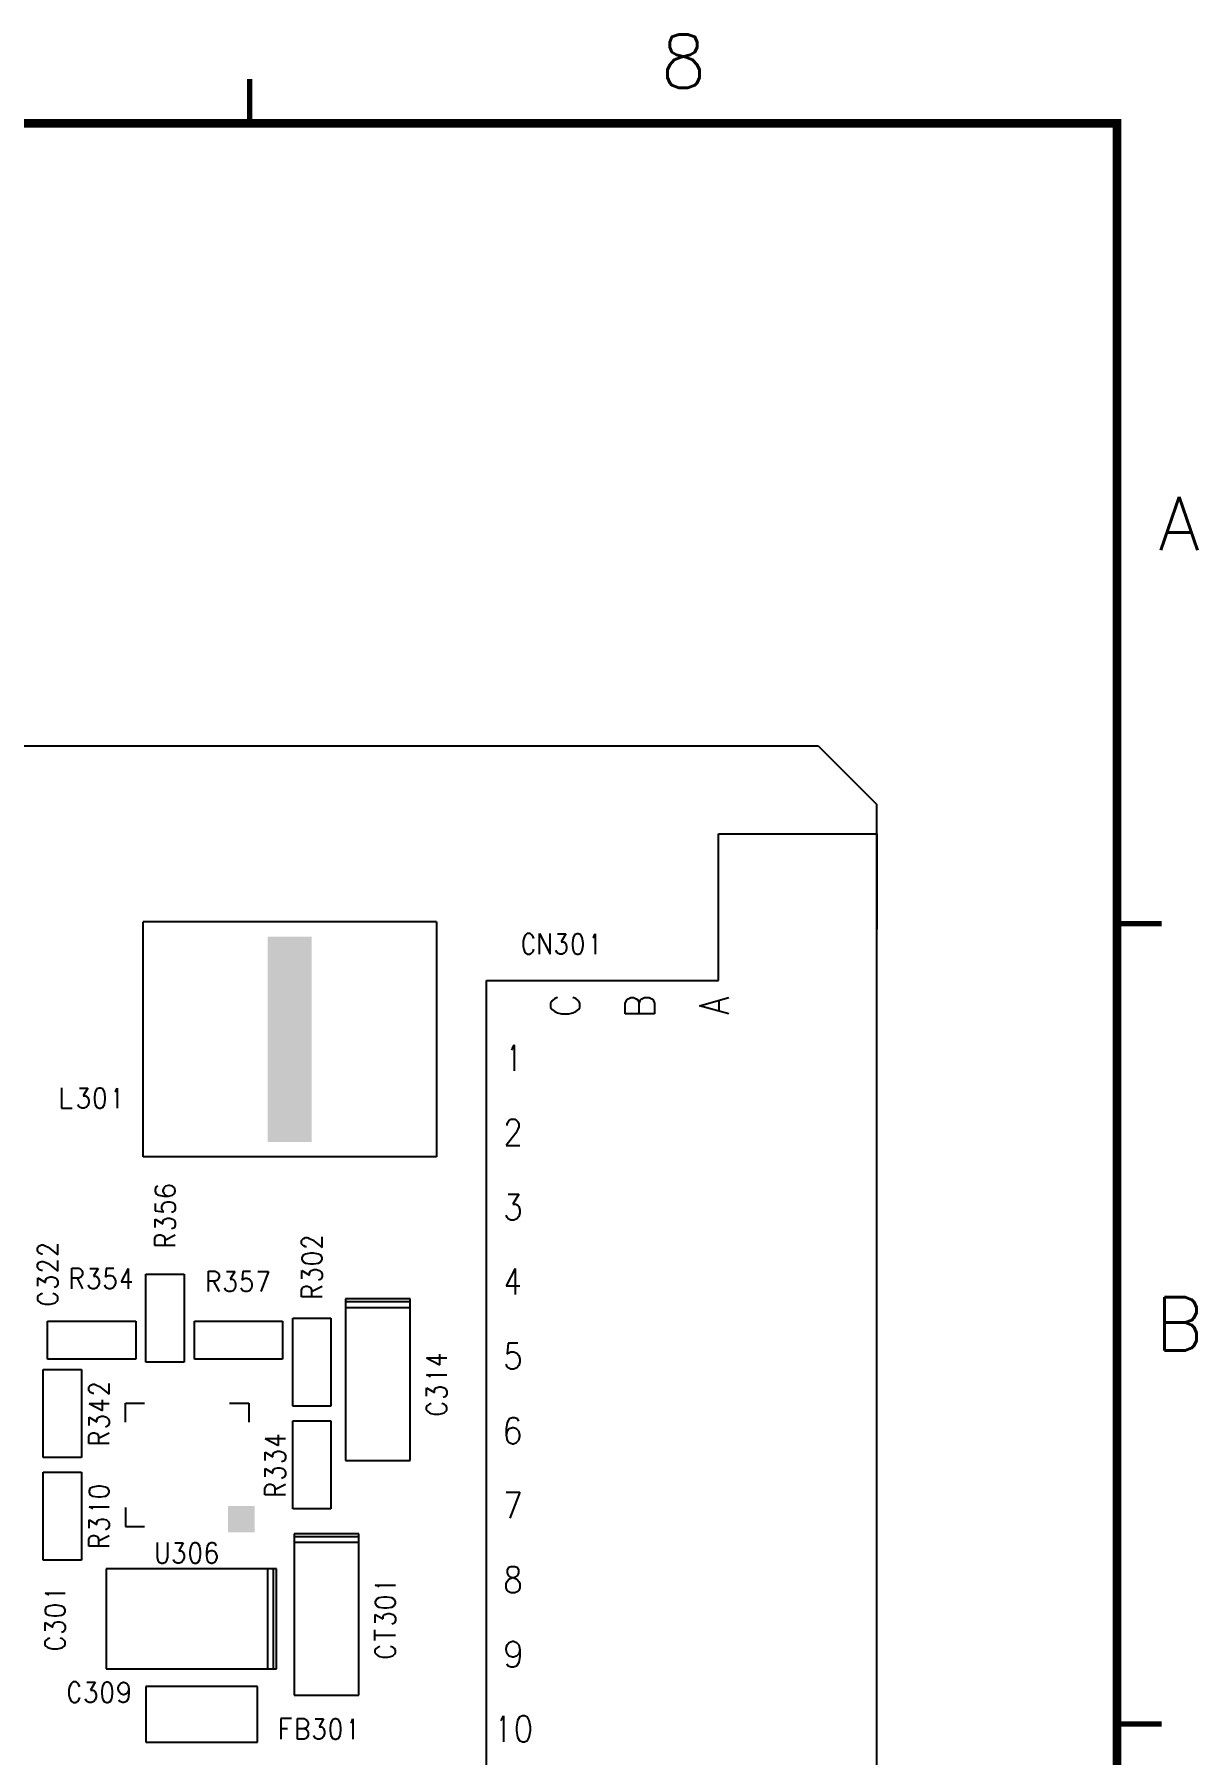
# Model space of a CAD drawing. Extents: x 295 to 953, y 10 to 290.
# Drawn here: x 821.1 to 886.5, y 193.3 to 290 of the extents above; entities that cross this region are included whole.
import ezdxf
from ezdxf.enums import TextEntityAlignment as Align

# ---------------------------------------------------------------- set-up
doc = ezdxf.new("R2010")
doc.units = 0
doc.header["$LTSCALE"] = 5
doc.header["$MEASUREMENT"] = 0
doc.layers.get('0').update_dxf_attribs({"linetype": 'CONTINUOUS', "lineweight": 25})
for name, color, linetype in [('13_C-SILK_GBR', 7, 'CONTINUOUS'), ('문자', 4, 'CONTINUOUS'), ('테두리', 3, 'CONTINUOUS')]:
    doc.layers.add(name, color=color, linetype=linetype)
doc.styles.get("Standard").update_dxf_attribs({"font": 'simplex.shx'})

# ---------------------------------------------------------------- blocks, each defined once
blk = doc.blocks.new('C')
at = {"layer": '테두리'}
blk.add_line((405, 285), (405, 15), dxfattribs=at)
for points, const_width in [([(356.25, 287.5), (356.25, 285)], 0.3), ([(15, 285), (15, 15), (405, 15), (405, 285), (15, 285)], 0.5), ([(407.5, 240), (405, 240)], 0.3), ([(407.5, 195), (405, 195)], 0.3)]:
    blk.add_lwpolyline(points, dxfattribs=dict(at, const_width=const_width))
at = {"layer": '문자'}
for s, p in [('8', (380.625, 288.5)), ('A', (408.5, 262.5)), ('B', (408.5, 217.5))]:
    blk.add_text(s, height=3, dxfattribs=at).set_placement(p, align=Align.MIDDLE)

msp = doc.modelspace()

# ---------------------------------------------------------------- linework, layer by layer
at = {"layer": '13_C-SILK_GBR'}
for p, q in [((505.478, 250), (865.178, 250)), ((865.178, 250), (868.478, 246.7)), ((868.478, 88.3), (868.478, 246.7)), ((859.568, 245.05), (868.478, 245.05)), ((859.568, 236.8), (859.568, 245.05)), ((868.478, 245.05), (868.478, 239.688)), ((843.728, 240.1), (827.228, 240.1)), ((827.228, 226.9), (827.228, 240.1)), ((843.728, 240.1), (843.728, 226.9)), ((848.628, 239.16), (848.592, 239.003)), ((848.592, 239.003), (848.592, 238.722)), ((848.669, 239.265), (848.628, 239.16)), ((848.749, 239.371), (848.669, 239.265)), ((848.826, 239.44), (848.749, 239.371)), ((848.988, 239.44), (848.826, 239.44)), ((849.067, 239.371), (848.988, 239.44)), ((849.151, 239.265), (849.067, 239.371)), ((849.192, 239.16), (849.151, 239.265)), ((849.516, 238.285), (849.516, 239.44)), ((849.516, 239.44), (850.116, 238.285)), ((850.116, 238.285), (850.116, 239.44)), ((850.524, 239.422), (850.993, 239.422)), ((850.993, 239.422), (850.733, 238.985)), ((850.733, 238.985), (850.865, 238.985)), ((850.865, 238.985), (850.95, 238.932)), ((850.95, 238.932), (850.993, 238.881)), ((851.405, 239.212), (851.364, 238.932)), ((851.364, 238.932), (851.364, 238.775)), ((851.489, 239.371), (851.405, 239.212)), ((851.623, 239.422), (851.489, 239.371)), ((851.705, 239.422), (851.623, 239.422)), ((851.832, 239.371), (851.705, 239.422)), ((851.917, 239.212), (851.832, 239.371)), ((851.964, 238.932), (851.917, 239.212)), ((851.964, 238.775), (851.964, 238.932)), ((852.522, 239.212), (852.57, 239.265)), ((852.57, 239.265), (852.643, 239.422)), ((852.643, 239.422), (852.643, 238.285)), ((848.592, 238.722), (848.628, 238.566)), ((848.628, 238.566), (848.669, 238.442)), ((848.669, 238.442), (848.749, 238.338)), ((848.749, 238.338), (848.826, 238.285)), ((848.826, 238.285), (848.988, 238.285)), ((848.988, 238.285), (849.067, 238.338)), ((849.067, 238.338), (849.151, 238.442)), ((849.151, 238.442), (849.192, 238.566)), ((850.481, 238.391), (850.44, 238.495)), ((850.524, 238.338), (850.481, 238.391)), ((850.649, 238.285), (850.524, 238.338)), ((850.781, 238.285), (850.649, 238.285)), ((850.908, 238.338), (850.781, 238.285)), ((850.993, 238.442), (850.908, 238.338)), ((850.993, 238.881), (851.04, 238.722)), ((851.04, 238.6), (850.993, 238.442)), ((851.04, 238.722), (851.04, 238.6)), ((851.364, 238.775), (851.405, 238.495)), ((851.405, 238.495), (851.489, 238.338)), ((851.489, 238.338), (851.623, 238.285)), ((851.623, 238.285), (851.705, 238.285)), ((851.705, 238.285), (851.832, 238.338)), ((851.832, 238.338), (851.917, 238.495)), ((851.917, 238.495), (851.964, 238.775)), ((846.533, 236.8), (859.568, 236.8)), ((846.533, 98.2), (846.533, 236.8)), ((850.23, 235.658), (850.13, 235.539)), ((850.13, 235.539), (850.13, 235.294)), ((850.13, 235.294), (850.23, 235.175)), ((850.38, 235.787), (850.23, 235.658)), ((850.23, 235.175), (850.38, 235.058)), ((850.529, 235.85), (850.38, 235.787)), ((850.38, 235.058), (850.529, 234.993)), ((851.555, 235.787), (851.38, 235.85)), ((851.38, 234.993), (851.555, 235.058)), ((851.705, 235.658), (851.555, 235.787)), ((851.555, 235.058), (851.705, 235.175)), ((851.78, 235.539), (851.705, 235.658)), ((851.705, 235.175), (851.78, 235.294)), ((851.78, 235.294), (851.78, 235.539)), ((854.321, 235.521), (854.421, 235.713)), ((854.321, 234.939), (854.321, 235.521)), ((854.421, 235.713), (854.495, 235.777)), ((854.495, 235.777), (854.646, 235.85)), ((854.646, 235.85), (854.796, 235.85)), ((854.796, 235.85), (854.946, 235.777)), ((854.946, 235.777), (855.045, 235.713)), ((855.045, 235.713), (855.121, 235.521)), ((855.121, 235.521), (855.195, 235.713)), ((855.121, 234.939), (855.121, 235.521)), ((855.195, 235.713), (855.271, 235.777)), ((855.271, 235.777), (855.421, 235.85)), ((855.421, 235.85), (855.67, 235.85)), ((855.67, 235.85), (855.82, 235.777)), ((855.82, 235.777), (855.896, 235.713)), ((855.896, 235.713), (855.971, 235.521)), ((855.971, 235.521), (855.971, 234.939)), ((858.512, 235.384), (860.162, 235.85)), ((860.162, 234.939), (858.512, 235.384)), ((859.612, 235.102), (859.612, 235.676)), ((850.529, 234.993), (850.755, 234.939)), ((850.755, 234.939), (851.154, 234.939)), ((851.154, 234.939), (851.38, 234.993)), ((855.971, 234.939), (854.321, 234.939)), ((847.998, 232.979), (848.09, 233.18)), ((848.09, 233.18), (848.09, 231.718)), ((847.937, 232.911), (847.998, 232.979)), ((822.654, 230.778), (822.654, 229.623)), ((823.662, 230.759), (824.131, 230.759)), ((824.131, 230.759), (823.871, 230.322)), ((823.871, 230.322), (824.003, 230.322)), ((824.003, 230.322), (824.088, 230.269)), ((824.088, 230.269), (824.131, 230.218)), ((824.131, 230.218), (824.178, 230.06)), ((824.543, 230.55), (824.502, 230.269)), ((824.502, 230.269), (824.502, 230.113)), ((824.627, 230.708), (824.543, 230.55)), ((824.761, 230.759), (824.627, 230.708)), ((824.843, 230.759), (824.761, 230.759)), ((824.97, 230.708), (824.843, 230.759)), ((825.055, 230.55), (824.97, 230.708)), ((825.102, 230.269), (825.055, 230.55)), ((825.102, 230.113), (825.102, 230.269)), ((825.66, 230.55), (825.708, 230.603)), ((825.708, 230.603), (825.781, 230.759)), ((825.781, 230.759), (825.781, 229.623)), ((822.654, 229.623), (823.254, 229.623)), ((823.619, 229.728), (823.578, 229.832)), ((823.662, 229.675), (823.619, 229.728)), ((823.787, 229.623), (823.662, 229.675)), ((823.919, 229.623), (823.787, 229.623)), ((824.046, 229.675), (823.919, 229.623)), ((824.131, 229.779), (824.046, 229.675)), ((824.178, 229.938), (824.131, 229.779)), ((824.178, 230.06), (824.178, 229.938)), ((824.502, 230.113), (824.543, 229.832)), ((824.543, 229.832), (824.627, 229.675)), ((824.627, 229.675), (824.761, 229.623)), ((824.761, 229.623), (824.843, 229.623)), ((824.843, 229.623), (824.97, 229.675)), ((824.97, 229.675), (825.055, 229.832)), ((825.055, 229.832), (825.102, 230.113)), ((847.689, 228.72), (847.744, 228.855)), ((847.689, 228.652), (847.689, 228.72)), ((847.744, 228.855), (847.796, 228.921)), ((847.796, 228.921), (847.905, 229.012)), ((847.905, 229.012), (848.13, 229.012)), ((848.13, 229.012), (848.237, 228.921)), ((848.291, 228.449), (848.183, 228.225)), ((848.237, 228.921), (848.291, 228.855)), ((848.291, 228.855), (848.346, 228.72)), ((848.346, 228.585), (848.291, 228.449)), ((848.346, 228.72), (848.346, 228.585)), ((848.183, 228.225), (847.635, 227.527)), ((847.635, 227.527), (848.407, 227.527)), ((843.728, 226.9), (827.228, 226.9)), ((827.957, 225.191), (827.906, 225.052)), ((827.906, 225.052), (827.906, 224.961)), ((827.906, 224.961), (827.957, 224.824)), ((828.062, 225.238), (827.957, 225.191)), ((827.957, 224.824), (828.115, 224.727)), ((828.115, 224.727), (828.396, 224.686)), ((828.396, 225.143), (828.343, 225.004)), ((828.343, 225.004), (828.343, 224.961)), ((828.343, 224.961), (828.396, 224.824)), ((828.5, 225.238), (828.396, 225.143)), ((828.396, 224.824), (828.5, 224.727)), ((828.396, 224.686), (828.658, 224.686)), ((828.658, 225.286), (828.5, 225.238)), ((828.5, 224.727), (828.658, 224.686)), ((828.727, 225.286), (828.658, 225.286)), ((828.658, 224.686), (828.886, 224.727)), ((828.886, 225.238), (828.727, 225.286)), ((828.99, 225.143), (828.886, 225.238)), ((828.886, 224.727), (828.99, 224.824)), ((829.043, 225.004), (828.99, 225.143)), ((828.99, 224.824), (829.043, 224.961)), ((829.043, 224.961), (829.043, 225.004)), ((847.744, 224.798), (848.346, 224.798)), ((848.346, 224.798), (848.013, 224.235)), ((827.906, 224.272), (827.906, 223.846)), ((827.906, 223.846), (828.396, 223.803)), ((828.29, 224.098), (828.343, 224.23)), ((828.29, 223.971), (828.29, 224.098)), ((828.343, 223.846), (828.29, 223.971)), ((828.343, 224.23), (828.447, 224.314)), ((828.396, 223.803), (828.343, 223.846)), ((828.447, 224.314), (828.605, 224.362)), ((828.447, 223.39), (828.605, 223.438)), ((828.605, 224.362), (828.727, 224.362)), ((828.605, 223.438), (828.727, 223.438)), ((828.727, 224.362), (828.886, 224.314)), ((828.727, 223.438), (828.886, 223.39)), ((828.937, 223.803), (828.833, 223.762)), ((828.886, 224.314), (828.99, 224.23)), ((828.99, 223.846), (828.937, 223.803)), ((828.99, 224.23), (829.043, 224.098)), ((829.043, 223.971), (828.99, 223.846)), ((829.043, 224.098), (829.043, 223.971)), ((847.689, 223.471), (847.635, 223.607)), ((847.744, 223.404), (847.689, 223.471)), ((848.013, 224.235), (848.183, 224.235)), ((848.183, 224.235), (848.291, 224.169)), ((848.346, 223.539), (848.237, 223.404)), ((848.291, 224.169), (848.346, 224.102)), ((848.346, 224.102), (848.407, 223.899)), ((848.407, 223.74), (848.346, 223.539)), ((848.407, 223.899), (848.407, 223.74)), ((827.906, 222.922), (827.906, 223.39)), ((827.906, 223.39), (828.343, 223.131)), ((827.957, 222.424), (828.01, 222.466)), ((828.01, 222.466), (828.115, 222.514)), ((828.115, 222.514), (828.221, 222.514)), ((828.221, 222.514), (828.325, 222.466)), ((828.325, 222.466), (828.396, 222.424)), ((828.343, 223.263), (828.396, 223.348)), ((828.343, 223.131), (828.343, 223.263)), ((828.396, 223.348), (828.447, 223.39)), ((828.447, 222.207), (829.043, 222.514)), ((828.937, 222.879), (828.833, 222.838)), ((828.886, 223.39), (828.99, 223.306)), ((828.99, 222.922), (828.937, 222.879)), ((828.99, 223.306), (829.043, 223.179)), ((829.043, 223.047), (828.99, 222.922)), ((829.043, 223.179), (829.043, 223.047)), ((847.905, 223.336), (847.744, 223.404)), ((848.075, 223.336), (847.905, 223.336)), ((848.237, 223.404), (848.075, 223.336)), ((821.288, 221.77), (821.357, 221.854)), ((821.288, 221.595), (821.288, 221.77)), ((821.357, 221.511), (821.288, 221.595)), ((821.357, 221.854), (821.41, 221.896)), ((821.41, 221.47), (821.357, 221.511)), ((821.41, 221.896), (821.515, 221.938)), ((821.515, 221.938), (821.621, 221.938)), ((821.621, 221.938), (821.725, 221.896)), ((821.725, 221.896), (821.9, 221.811)), ((821.9, 221.811), (822.443, 221.386)), ((822.443, 221.386), (822.443, 221.986)), ((827.888, 222.298), (827.957, 222.424)), ((827.888, 221.914), (827.888, 222.298)), ((829.043, 221.914), (827.888, 221.914)), ((828.396, 222.424), (828.447, 222.298)), ((828.447, 222.298), (828.447, 221.914)), ((836.138, 222.183), (836.207, 222.267)), ((836.138, 222.008), (836.138, 222.183)), ((836.207, 221.924), (836.138, 222.008)), ((836.207, 222.267), (836.26, 222.308)), ((836.26, 221.882), (836.207, 221.924)), ((836.26, 222.308), (836.365, 222.351)), ((836.365, 221.839), (836.26, 221.882)), ((836.365, 222.351), (836.471, 222.351)), ((836.418, 221.839), (836.365, 221.839)), ((836.471, 222.351), (836.575, 222.308)), ((836.575, 222.308), (836.75, 222.224)), ((836.75, 222.224), (837.293, 221.798)), ((837.293, 221.798), (837.293, 222.399)), ((821.288, 220.846), (821.357, 220.93)), ((821.288, 220.671), (821.288, 220.846)), ((821.357, 220.587), (821.288, 220.671)), ((821.357, 220.93), (821.41, 220.972)), ((821.41, 220.546), (821.357, 220.587)), ((821.515, 221.427), (821.41, 221.47)), ((821.41, 220.972), (821.515, 221.014)), ((821.515, 220.503), (821.41, 220.546)), ((821.568, 221.427), (821.515, 221.427)), ((821.515, 221.014), (821.621, 221.014)), ((821.621, 221.014), (821.725, 220.972)), ((821.725, 220.972), (821.9, 220.887)), ((821.9, 220.887), (822.443, 220.462)), ((822.443, 220.462), (822.443, 221.062)), ((823.231, 219.475), (823.231, 220.63)), ((823.231, 220.63), (823.616, 220.63)), ((823.616, 220.63), (823.741, 220.561)), ((823.741, 220.561), (823.784, 220.508)), ((824.239, 220.612), (824.708, 220.612)), ((824.708, 220.612), (824.449, 220.175)), ((825.163, 220.612), (825.121, 220.122)), ((825.589, 220.612), (825.163, 220.612)), ((826.399, 220.612), (826.003, 219.859)), ((826.399, 220.612), (826.399, 219.475)), ((836.207, 221.343), (836.156, 221.216)), ((836.156, 221.216), (836.156, 221.133)), ((836.156, 221.133), (836.207, 221)), ((836.365, 221.427), (836.207, 221.343)), ((836.207, 221), (836.365, 220.915)), ((836.646, 221.475), (836.365, 221.427)), ((836.365, 220.915), (836.646, 220.874)), ((836.803, 221.475), (836.646, 221.475)), ((836.646, 220.874), (836.803, 220.874)), ((836.697, 220.503), (836.855, 220.551)), ((837.083, 221.427), (836.803, 221.475)), ((836.803, 220.874), (837.083, 220.915)), ((836.855, 220.551), (836.977, 220.551)), ((836.977, 220.551), (837.136, 220.503)), ((837.24, 221.343), (837.083, 221.427)), ((837.083, 220.915), (837.24, 221)), ((837.293, 221.216), (837.24, 221.343)), ((837.24, 221), (837.293, 221.133)), ((837.293, 221.133), (837.293, 221.216)), ((848.145, 220.607), (847.635, 219.64)), ((848.145, 220.607), (848.145, 219.145)), ((821.306, 219.622), (821.306, 220.09)), ((821.306, 220.09), (821.743, 219.831)), ((821.568, 220.503), (821.515, 220.503)), ((821.743, 219.963), (821.796, 220.048)), ((821.743, 219.831), (821.743, 219.963)), ((821.796, 220.048), (821.847, 220.09)), ((821.847, 220.09), (822.005, 220.138)), ((822.005, 220.138), (822.127, 220.138)), ((822.127, 220.138), (822.286, 220.09)), ((822.337, 219.579), (822.233, 219.538)), ((822.286, 220.09), (822.39, 220.006)), ((822.39, 219.622), (822.337, 219.579)), ((822.39, 220.006), (822.443, 219.879)), ((822.443, 219.747), (822.39, 219.622)), ((822.443, 219.879), (822.443, 219.747)), ((823.616, 220.071), (823.231, 220.071)), ((823.525, 220.071), (823.832, 219.475)), ((823.741, 220.122), (823.616, 220.071)), ((823.784, 220.193), (823.741, 220.122)), ((823.784, 220.508), (823.832, 220.402)), ((823.832, 220.297), (823.784, 220.193)), ((823.832, 220.402), (823.832, 220.297)), ((824.197, 219.581), (824.155, 219.685)), ((824.239, 219.528), (824.197, 219.581)), ((824.449, 220.175), (824.581, 220.175)), ((824.581, 220.175), (824.665, 220.122)), ((824.708, 219.632), (824.624, 219.528)), ((824.665, 220.122), (824.708, 220.071)), ((824.708, 220.071), (824.756, 219.912)), ((824.756, 219.79), (824.708, 219.632)), ((824.756, 219.912), (824.756, 219.79)), ((825.121, 219.581), (825.079, 219.685)), ((825.121, 220.122), (825.163, 220.175)), ((825.163, 219.528), (825.121, 219.581)), ((825.163, 220.175), (825.289, 220.227)), ((825.289, 220.227), (825.416, 220.227)), ((825.416, 220.227), (825.548, 220.175)), ((825.548, 220.175), (825.632, 220.071)), ((825.632, 219.632), (825.548, 219.528)), ((825.632, 220.071), (825.68, 219.912)), ((825.68, 219.79), (825.632, 219.632)), ((825.68, 219.912), (825.68, 219.79)), ((826.003, 219.859), (826.604, 219.859)), ((827.393, 215.35), (827.393, 220.3)), ((827.393, 220.3), (829.538, 220.3)), ((829.538, 220.3), (829.538, 215.35)), ((830.904, 219.31), (830.904, 220.465)), ((830.904, 220.465), (831.288, 220.465)), ((831.288, 219.906), (830.904, 219.906)), ((831.197, 219.906), (831.504, 219.31)), ((831.288, 220.465), (831.414, 220.396)), ((831.414, 219.957), (831.288, 219.906)), ((831.414, 220.396), (831.457, 220.343)), ((831.457, 220.028), (831.414, 219.957)), ((831.457, 220.343), (831.504, 220.237)), ((831.504, 220.132), (831.457, 220.028)), ((831.504, 220.237), (831.504, 220.132)), ((831.912, 220.447), (832.381, 220.447)), ((832.381, 220.447), (832.121, 220.01)), ((832.121, 220.01), (832.253, 220.01)), ((832.253, 220.01), (832.338, 219.957)), ((832.338, 219.957), (832.381, 219.906)), ((832.381, 219.906), (832.428, 219.747)), ((832.428, 219.625), (832.381, 219.467)), ((832.428, 219.747), (832.428, 219.625)), ((832.836, 220.447), (832.793, 219.957)), ((832.793, 219.957), (832.836, 220.01)), ((833.262, 220.447), (832.836, 220.447)), ((832.836, 220.01), (832.961, 220.062)), ((832.961, 220.062), (833.088, 220.062)), ((833.088, 220.062), (833.22, 220.01)), ((833.22, 220.01), (833.305, 219.906)), ((833.305, 219.906), (833.352, 219.747)), ((833.352, 219.625), (833.305, 219.467)), ((833.352, 219.747), (833.352, 219.625)), ((833.676, 220.447), (834.276, 220.447)), ((834.276, 220.447), (833.844, 219.31)), ((836.156, 220.034), (836.156, 220.503)), ((836.156, 220.503), (836.593, 220.244)), ((836.207, 219.536), (836.26, 219.579)), ((836.26, 219.579), (836.365, 219.627)), ((836.365, 219.627), (836.471, 219.627)), ((836.471, 219.627), (836.575, 219.579)), ((836.575, 219.579), (836.646, 219.536)), ((836.593, 220.376), (836.646, 220.46)), ((836.593, 220.244), (836.593, 220.376)), ((836.646, 220.46), (836.697, 220.503)), ((836.697, 219.32), (837.293, 219.627)), ((837.187, 219.991), (837.083, 219.95)), ((837.136, 220.503), (837.24, 220.419)), ((837.24, 220.034), (837.187, 219.991)), ((837.24, 220.419), (837.293, 220.292)), ((837.293, 220.16), (837.24, 220.034)), ((837.293, 220.292), (837.293, 220.16)), ((847.635, 219.64), (848.407, 219.64)), ((821.357, 219.089), (821.288, 219.01)), ((821.288, 219.01), (821.288, 218.848)), ((821.288, 218.848), (821.357, 218.77)), ((821.462, 219.173), (821.357, 219.089)), ((821.357, 218.77), (821.462, 218.691)), ((821.568, 219.214), (821.462, 219.173)), ((821.462, 218.691), (821.568, 218.65)), ((821.568, 218.65), (821.725, 218.614)), ((821.725, 218.614), (822.005, 218.614)), ((822.005, 218.614), (822.162, 218.65)), ((822.286, 219.173), (822.162, 219.214)), ((822.162, 218.65), (822.286, 218.691)), ((822.39, 219.089), (822.286, 219.173)), ((822.286, 218.691), (822.39, 218.77)), ((822.443, 219.01), (822.39, 219.089)), ((822.39, 218.77), (822.443, 218.848)), ((822.443, 218.848), (822.443, 219.01)), ((824.365, 219.475), (824.239, 219.528)), ((824.497, 219.475), (824.365, 219.475)), ((824.624, 219.528), (824.497, 219.475)), ((825.289, 219.475), (825.163, 219.528)), ((825.416, 219.475), (825.289, 219.475)), ((825.548, 219.528), (825.416, 219.475)), ((831.869, 219.416), (831.828, 219.52)), ((831.912, 219.363), (831.869, 219.416)), ((832.037, 219.31), (831.912, 219.363)), ((832.169, 219.31), (832.037, 219.31)), ((832.296, 219.363), (832.169, 219.31)), ((832.381, 219.467), (832.296, 219.363)), ((832.793, 219.416), (832.752, 219.52)), ((832.836, 219.363), (832.793, 219.416)), ((832.961, 219.31), (832.836, 219.363)), ((833.088, 219.31), (832.961, 219.31)), ((833.22, 219.363), (833.088, 219.31)), ((833.305, 219.467), (833.22, 219.363)), ((836.138, 219.411), (836.207, 219.536)), ((836.138, 219.026), (836.138, 219.411)), ((837.293, 219.026), (836.138, 219.026)), ((836.646, 219.536), (836.697, 219.411)), ((836.697, 219.411), (836.697, 219.026)), ((842.243, 218.898), (838.613, 218.898)), ((838.613, 218.898), (838.613, 218.733)), ((842.243, 218.733), (838.613, 218.733)), ((838.613, 218.733), (838.613, 218.403)), ((842.243, 218.733), (842.243, 218.898)), ((842.243, 218.403), (842.243, 218.733)), ((821.865, 215.515), (821.865, 217.66)), ((821.865, 217.66), (826.815, 217.66)), ((826.815, 217.66), (826.815, 215.515)), ((830.115, 217.66), (835.065, 217.66)), ((830.115, 215.515), (830.115, 217.66)), ((835.065, 217.66), (835.065, 215.515)), ((835.643, 212.875), (835.643, 217.825)), ((835.643, 217.825), (837.788, 217.825)), ((837.788, 217.825), (837.788, 212.875)), ((842.243, 218.403), (838.613, 218.403)), ((838.613, 218.403), (838.613, 209.823)), ((842.243, 209.823), (842.243, 218.403)), ((843.921, 215.198), (843.921, 215.799)), ((847.744, 216.416), (847.689, 215.787)), ((847.689, 215.787), (847.744, 215.853)), ((848.291, 216.416), (847.744, 216.416)), ((847.744, 215.853), (847.905, 215.921)), ((847.905, 215.921), (848.067, 215.921)), ((848.067, 215.921), (848.237, 215.853)), ((848.237, 215.853), (848.346, 215.72)), ((848.346, 215.72), (848.407, 215.517)), ((821.618, 209.988), (821.618, 214.938)), ((821.618, 214.938), (823.763, 214.938)), ((826.815, 215.515), (821.865, 215.515)), ((823.763, 214.938), (823.763, 209.988)), ((829.538, 215.35), (827.393, 215.35)), ((835.065, 215.515), (830.115, 215.515)), ((843.168, 215.594), (843.921, 215.198)), ((843.168, 215.594), (844.305, 215.594)), ((847.689, 215.089), (847.635, 215.225)), ((847.744, 215.022), (847.689, 215.089)), ((847.905, 214.954), (847.744, 215.022)), ((848.067, 214.954), (847.905, 214.954)), ((848.237, 215.022), (848.067, 214.954)), ((848.346, 215.157), (848.237, 215.022)), ((848.407, 215.358), (848.346, 215.157)), ((848.407, 215.517), (848.407, 215.358)), ((824.175, 213.933), (824.244, 214.017)), ((824.175, 213.758), (824.175, 213.933)), ((824.244, 213.674), (824.175, 213.758)), ((824.244, 214.017), (824.297, 214.058)), ((824.297, 214.058), (824.403, 214.101)), ((824.403, 214.101), (824.508, 214.101)), ((824.508, 214.101), (824.612, 214.058)), ((824.612, 214.058), (824.787, 213.974)), ((824.787, 213.974), (825.33, 213.548)), ((825.33, 213.548), (825.33, 214.149)), ((843.325, 214.556), (843.168, 214.629)), ((843.168, 214.629), (844.305, 214.629)), ((843.168, 213.434), (843.168, 213.903)), ((843.168, 213.903), (843.605, 213.644)), ((843.378, 214.509), (843.325, 214.556)), ((843.605, 213.776), (843.658, 213.86)), ((843.605, 213.644), (843.605, 213.776)), ((843.658, 213.86), (843.709, 213.903)), ((843.709, 213.903), (843.868, 213.951)), ((843.868, 213.951), (843.99, 213.951)), ((843.99, 213.951), (844.148, 213.903)), ((844.148, 213.903), (844.252, 213.819)), ((844.252, 213.819), (844.305, 213.692)), ((824.193, 213.02), (824.946, 212.624)), ((824.193, 213.02), (825.33, 213.02)), ((824.297, 213.632), (824.244, 213.674)), ((824.403, 213.589), (824.297, 213.632)), ((824.456, 213.589), (824.403, 213.589)), ((824.946, 212.624), (824.946, 213.225)), ((826.238, 211.968), (826.238, 213.04)), ((826.238, 213.04), (827.31, 213.04)), ((832.095, 213.04), (833.168, 213.04)), ((833.168, 213.04), (833.168, 211.968)), ((837.788, 212.875), (835.643, 212.875)), ((843.219, 212.901), (843.15, 212.822)), ((843.15, 212.822), (843.15, 212.661)), ((843.325, 212.986), (843.219, 212.901)), ((843.431, 213.027), (843.325, 212.986)), ((844.148, 212.986), (844.025, 213.027)), ((844.199, 213.391), (844.096, 213.35)), ((844.252, 212.901), (844.148, 212.986)), ((844.252, 213.434), (844.199, 213.391)), ((844.305, 213.56), (844.252, 213.434)), ((844.305, 212.822), (844.252, 212.901)), ((844.305, 213.692), (844.305, 213.56)), ((844.305, 212.661), (844.305, 212.822)), ((824.193, 211.784), (824.193, 212.253)), ((824.193, 212.253), (824.63, 211.994)), ((824.63, 212.126), (824.683, 212.21)), ((824.63, 211.994), (824.63, 212.126)), ((824.683, 212.21), (824.734, 212.253)), ((824.734, 212.253), (824.893, 212.301)), ((824.893, 212.301), (825.015, 212.301)), ((825.015, 212.301), (825.173, 212.253)), ((825.173, 212.253), (825.277, 212.169)), ((825.277, 212.169), (825.33, 212.042)), ((825.33, 211.91), (825.277, 211.784)), ((825.33, 212.042), (825.33, 211.91)), ((835.643, 207.1), (835.643, 212.05)), ((835.643, 212.05), (837.788, 212.05)), ((837.788, 212.05), (837.788, 207.1)), ((843.15, 212.661), (843.219, 212.583)), ((843.219, 212.583), (843.325, 212.504)), ((843.325, 212.504), (843.431, 212.463)), ((843.431, 212.463), (843.587, 212.426)), ((843.587, 212.426), (843.868, 212.426)), ((843.868, 212.426), (844.025, 212.463)), ((844.025, 212.463), (844.148, 212.504)), ((844.148, 212.504), (844.252, 212.583)), ((844.252, 212.583), (844.305, 212.661)), ((847.689, 211.956), (847.635, 211.596)), ((847.813, 212.157), (847.689, 211.956)), ((847.99, 212.225), (847.813, 212.157)), ((848.105, 212.225), (847.99, 212.225)), ((848.283, 212.157), (848.105, 212.225)), ((848.346, 212.024), (848.283, 212.157)), ((824.175, 211.161), (824.244, 211.286)), ((824.175, 210.776), (824.175, 211.161)), ((824.244, 211.286), (824.297, 211.329)), ((824.297, 211.329), (824.403, 211.377)), ((824.403, 211.377), (824.508, 211.377)), ((824.508, 211.377), (824.612, 211.329)), ((824.612, 211.329), (824.683, 211.286)), ((824.683, 211.286), (824.734, 211.161)), ((824.734, 211.07), (825.33, 211.377)), ((824.734, 211.161), (824.734, 210.776)), ((825.224, 211.741), (825.121, 211.7)), ((825.277, 211.784), (825.224, 211.741)), ((834.093, 211.057), (834.846, 210.661)), ((834.093, 211.057), (835.23, 211.057)), ((834.846, 210.661), (834.846, 211.261)), ((847.635, 211.596), (847.635, 211.258)), ((847.689, 211.461), (847.635, 211.258)), ((847.635, 211.258), (847.689, 210.966)), ((847.813, 211.596), (847.689, 211.461)), ((847.689, 210.966), (847.813, 210.831)), ((847.99, 211.662), (847.813, 211.596)), ((848.044, 211.662), (847.99, 211.662)), ((848.222, 211.596), (848.044, 211.662)), ((848.346, 211.461), (848.222, 211.596)), ((848.222, 210.831), (848.346, 210.966)), ((848.407, 211.258), (848.346, 211.461)), ((848.346, 210.966), (848.407, 211.167)), ((848.407, 211.167), (848.407, 211.258)), ((823.763, 209.988), (821.618, 209.988)), ((825.33, 210.776), (824.175, 210.776)), ((834.093, 209.821), (834.093, 210.289)), ((834.093, 210.289), (834.53, 210.03)), ((834.53, 210.162), (834.583, 210.247)), ((834.53, 210.03), (834.53, 210.162)), ((834.583, 210.247), (834.634, 210.289)), ((834.634, 210.289), (834.793, 210.337)), ((834.793, 210.337), (834.915, 210.337)), ((834.915, 210.337), (835.073, 210.289)), ((835.073, 210.289), (835.177, 210.205)), ((835.177, 210.205), (835.23, 210.078)), ((835.23, 209.946), (835.177, 209.821)), ((835.23, 210.078), (835.23, 209.946)), ((847.813, 210.831), (847.99, 210.763)), ((847.99, 210.763), (848.044, 210.763)), ((848.044, 210.763), (848.222, 210.831)), ((821.618, 204.213), (821.618, 209.163)), ((821.618, 209.163), (823.763, 209.163)), ((823.763, 209.163), (823.763, 204.213)), ((834.093, 208.897), (834.093, 209.365)), ((834.093, 209.365), (834.53, 209.106)), ((834.53, 209.238), (834.583, 209.323)), ((834.53, 209.106), (834.53, 209.238)), ((834.583, 209.323), (834.634, 209.365)), ((834.634, 209.365), (834.793, 209.413)), ((834.793, 209.413), (834.915, 209.413)), ((834.915, 209.413), (835.073, 209.365)), ((835.124, 209.778), (835.021, 209.737)), ((835.073, 209.365), (835.177, 209.281)), ((835.177, 209.821), (835.124, 209.778)), ((835.177, 209.281), (835.23, 209.154)), ((835.23, 209.022), (835.177, 208.897)), ((835.23, 209.154), (835.23, 209.022)), ((838.613, 209.823), (842.243, 209.823)), ((824.244, 208.242), (824.193, 208.115)), ((824.193, 208.115), (824.193, 208.032)), ((824.193, 208.032), (824.244, 207.899)), ((824.403, 208.326), (824.244, 208.242)), ((824.683, 208.374), (824.403, 208.326)), ((824.84, 208.374), (824.683, 208.374)), ((825.121, 208.326), (824.84, 208.374)), ((825.277, 208.242), (825.121, 208.326)), ((825.33, 208.115), (825.277, 208.242)), ((825.277, 207.899), (825.33, 208.032)), ((825.33, 208.032), (825.33, 208.115)), ((834.075, 208.273), (834.144, 208.399)), ((834.075, 207.889), (834.075, 208.273)), ((834.144, 208.399), (834.197, 208.441)), ((834.197, 208.441), (834.303, 208.489)), ((834.303, 208.489), (834.408, 208.489)), ((834.408, 208.489), (834.512, 208.441)), ((834.512, 208.441), (834.583, 208.399)), ((834.583, 208.399), (834.634, 208.273)), ((834.634, 208.182), (835.23, 208.489)), ((834.634, 208.273), (834.634, 207.889)), ((835.124, 208.854), (835.021, 208.813)), ((835.177, 208.897), (835.124, 208.854)), ((847.635, 208.034), (848.407, 208.034)), ((848.407, 208.034), (847.851, 206.572)), ((824.35, 207.131), (824.193, 207.204)), ((824.193, 207.204), (825.33, 207.204)), ((824.244, 207.899), (824.403, 207.814)), ((824.403, 207.084), (824.35, 207.131)), ((824.403, 207.814), (824.683, 207.773)), ((824.683, 207.773), (824.84, 207.773)), ((824.84, 207.773), (825.121, 207.814)), ((825.121, 207.814), (825.277, 207.899)), ((826.238, 207.183), (826.238, 206.11)), ((835.23, 207.889), (834.075, 207.889)), ((837.788, 207.1), (835.643, 207.1)), ((824.193, 206.009), (824.193, 206.478)), ((824.193, 206.478), (824.63, 206.219)), ((824.63, 206.351), (824.683, 206.435)), ((824.63, 206.219), (824.63, 206.351)), ((824.683, 206.435), (824.734, 206.478)), ((824.734, 206.478), (824.893, 206.526)), ((824.893, 206.526), (825.015, 206.526)), ((825.015, 206.526), (825.173, 206.478)), ((825.173, 206.478), (825.277, 206.394)), ((825.277, 206.394), (825.33, 206.267)), ((825.33, 206.135), (825.277, 206.009)), ((825.33, 206.267), (825.33, 206.135)), ((826.238, 206.11), (827.31, 206.11)), ((824.175, 205.386), (824.244, 205.511)), ((824.175, 205.001), (824.175, 205.386)), ((824.244, 205.511), (824.297, 205.554)), ((824.297, 205.554), (824.403, 205.602)), ((824.403, 205.602), (824.508, 205.602)), ((824.508, 205.602), (824.612, 205.554)), ((824.612, 205.554), (824.683, 205.511)), ((824.683, 205.511), (824.734, 205.386)), ((824.734, 205.295), (825.33, 205.602)), ((824.734, 205.386), (824.734, 205.001)), ((825.224, 205.966), (825.121, 205.925)), ((825.277, 206.009), (825.224, 205.966)), ((828.016, 205.203), (828.016, 204.381)), ((828.617, 204.381), (828.617, 205.203)), ((829.024, 205.184), (829.493, 205.184)), ((829.493, 205.184), (829.234, 204.747)), ((829.99, 205.133), (829.906, 204.975)), ((830.123, 205.184), (829.99, 205.133)), ((830.206, 205.184), (830.123, 205.184)), ((830.333, 205.133), (830.206, 205.184)), ((830.417, 204.975), (830.333, 205.133)), ((830.927, 205.133), (830.83, 204.975)), ((831.064, 205.184), (830.927, 205.133)), ((831.155, 205.184), (831.064, 205.184)), ((831.293, 205.133), (831.155, 205.184)), ((831.341, 205.028), (831.293, 205.133)), ((839.355, 205.698), (835.725, 205.698)), ((835.725, 205.698), (835.725, 205.533)), ((839.355, 205.533), (835.725, 205.533)), ((835.725, 205.533), (835.725, 205.203)), ((839.355, 205.203), (835.725, 205.203)), ((835.725, 205.203), (835.725, 196.623)), ((839.355, 205.533), (839.355, 205.698)), ((839.355, 205.203), (839.355, 205.533)), ((839.355, 196.623), (839.355, 205.203)), ((823.763, 204.213), (821.618, 204.213)), ((825.33, 205.001), (824.175, 205.001)), ((828.016, 204.381), (828.058, 204.204)), ((828.058, 204.204), (828.142, 204.1)), ((828.142, 204.1), (828.275, 204.048)), ((828.358, 204.048), (828.485, 204.1)), ((828.485, 204.1), (828.569, 204.204)), ((828.569, 204.204), (828.617, 204.381)), ((828.982, 204.153), (828.94, 204.257)), ((829.024, 204.1), (828.982, 204.153)), ((829.15, 204.048), (829.024, 204.1)), ((829.234, 204.747), (829.366, 204.747)), ((829.409, 204.1), (829.282, 204.048)), ((829.366, 204.747), (829.45, 204.694)), ((829.493, 204.204), (829.409, 204.1)), ((829.45, 204.694), (829.493, 204.643)), ((829.493, 204.643), (829.541, 204.485)), ((829.541, 204.363), (829.493, 204.204)), ((829.541, 204.485), (829.541, 204.363)), ((829.906, 204.975), (829.864, 204.694)), ((829.864, 204.694), (829.864, 204.538)), ((829.864, 204.538), (829.906, 204.257)), ((829.906, 204.257), (829.99, 204.1)), ((829.99, 204.1), (830.123, 204.048)), ((830.206, 204.048), (830.333, 204.1)), ((830.333, 204.1), (830.417, 204.257)), ((830.465, 204.694), (830.417, 204.975)), ((830.417, 204.257), (830.465, 204.538)), ((830.465, 204.538), (830.465, 204.694)), ((830.83, 204.975), (830.788, 204.694)), ((830.788, 204.694), (830.788, 204.432)), ((830.83, 204.59), (830.788, 204.432)), ((830.788, 204.432), (830.83, 204.204)), ((830.927, 204.694), (830.83, 204.59)), ((830.83, 204.204), (830.927, 204.1)), ((831.064, 204.747), (830.927, 204.694)), ((830.927, 204.1), (831.064, 204.048)), ((831.107, 204.747), (831.064, 204.747)), ((831.245, 204.694), (831.107, 204.747)), ((831.107, 204.048), (831.245, 204.1)), ((831.341, 204.59), (831.245, 204.694)), ((831.245, 204.1), (831.341, 204.204)), ((831.389, 204.432), (831.341, 204.59)), ((831.341, 204.204), (831.389, 204.363)), ((831.389, 204.363), (831.389, 204.432)), ((834.24, 203.718), (825.165, 203.718)), ((825.165, 203.718), (825.165, 198.108)), ((828.275, 204.048), (828.358, 204.048)), ((829.282, 204.048), (829.15, 204.048)), ((830.123, 204.048), (830.206, 204.048)), ((831.064, 204.048), (831.107, 204.048)), ((834.57, 203.718), (834.24, 203.718)), ((834.24, 198.108), (834.24, 203.718)), ((834.57, 198.108), (834.57, 203.718)), ((834.735, 203.718), (834.57, 203.718)), ((834.735, 198.108), (834.735, 203.718)), ((847.744, 203.775), (847.689, 203.642)), ((847.689, 203.642), (847.689, 203.506)), ((847.689, 203.506), (847.744, 203.348)), ((847.689, 203.011), (847.796, 203.147)), ((847.905, 203.843), (847.744, 203.775)), ((847.744, 203.348), (847.851, 203.28)), ((847.796, 203.147), (847.96, 203.214)), ((847.851, 203.28), (848.075, 203.214)), ((848.13, 203.843), (847.905, 203.843)), ((847.96, 203.214), (848.183, 203.28)), ((848.075, 203.214), (848.237, 203.147)), ((848.291, 203.775), (848.13, 203.843)), ((848.183, 203.28), (848.291, 203.348)), ((848.237, 203.147), (848.346, 203.011)), ((848.346, 203.642), (848.291, 203.775)), ((848.291, 203.348), (848.346, 203.506)), ((848.346, 203.506), (848.346, 203.642)), ((821.875, 202.28), (821.718, 202.353)), ((821.718, 202.353), (822.855, 202.353)), ((821.928, 202.233), (821.875, 202.28)), ((840.437, 202.742), (840.281, 202.815)), ((840.281, 202.815), (841.418, 202.815)), ((840.49, 202.695), (840.437, 202.742)), ((847.635, 202.876), (847.689, 203.011)), ((847.635, 202.652), (847.635, 202.876)), ((847.689, 202.516), (847.635, 202.652)), ((847.744, 202.449), (847.689, 202.516)), ((847.905, 202.381), (847.744, 202.449)), ((848.13, 202.381), (847.905, 202.381)), ((848.291, 202.449), (848.13, 202.381)), ((848.346, 202.516), (848.291, 202.449)), ((848.346, 203.011), (848.407, 202.876)), ((848.407, 202.652), (848.346, 202.516)), ((848.407, 202.876), (848.407, 202.652)), ((821.769, 201.543), (821.718, 201.416)), ((821.718, 201.416), (821.718, 201.333)), ((821.718, 201.333), (821.769, 201.2)), ((821.928, 201.627), (821.769, 201.543)), ((821.769, 201.2), (821.928, 201.115)), ((822.208, 201.675), (821.928, 201.627)), ((822.365, 201.675), (822.208, 201.675)), ((822.646, 201.627), (822.365, 201.675)), ((822.802, 201.543), (822.646, 201.627)), ((822.646, 201.115), (822.802, 201.2)), ((822.855, 201.416), (822.802, 201.543)), ((822.802, 201.2), (822.855, 201.333)), ((822.855, 201.333), (822.855, 201.416)), ((840.332, 202.005), (840.281, 201.878)), ((840.281, 201.878), (840.281, 201.795)), ((840.281, 201.795), (840.332, 201.662)), ((840.49, 202.089), (840.332, 202.005)), ((840.332, 201.662), (840.49, 201.577)), ((840.771, 202.137), (840.49, 202.089)), ((840.49, 201.577), (840.771, 201.536)), ((840.928, 202.137), (840.771, 202.137)), ((840.771, 201.536), (840.928, 201.536)), ((840.822, 201.165), (840.98, 201.213)), ((841.208, 202.089), (840.928, 202.137)), ((840.928, 201.536), (841.208, 201.577)), ((840.98, 201.213), (841.102, 201.213)), ((841.102, 201.213), (841.261, 201.165)), ((841.365, 202.005), (841.208, 202.089)), ((841.208, 201.577), (841.365, 201.662)), ((841.418, 201.878), (841.365, 202.005)), ((841.365, 201.662), (841.418, 201.795)), ((841.418, 201.795), (841.418, 201.878)), ((821.718, 200.234), (821.718, 200.703)), ((821.718, 200.703), (822.155, 200.444)), ((821.928, 201.115), (822.208, 201.074)), ((822.155, 200.576), (822.208, 200.66)), ((822.155, 200.444), (822.155, 200.576)), ((822.208, 201.074), (822.365, 201.074)), ((822.208, 200.66), (822.259, 200.703)), ((822.259, 200.703), (822.418, 200.751)), ((822.365, 201.074), (822.646, 201.115)), ((822.418, 200.751), (822.54, 200.751)), ((822.54, 200.751), (822.698, 200.703)), ((822.698, 200.703), (822.802, 200.619)), ((822.802, 200.234), (822.749, 200.191)), ((822.802, 200.619), (822.855, 200.492)), ((822.855, 200.36), (822.802, 200.234)), ((822.855, 200.492), (822.855, 200.36)), ((840.263, 199.688), (840.263, 200.289)), ((840.281, 200.696), (840.281, 201.165)), ((840.281, 201.165), (840.718, 200.906)), ((840.718, 201.038), (840.771, 201.122)), ((840.718, 200.906), (840.718, 201.038)), ((840.771, 201.122), (840.822, 201.165)), ((841.312, 200.653), (841.208, 200.612)), ((841.261, 201.165), (841.365, 201.081)), ((841.365, 200.696), (841.312, 200.653)), ((841.365, 201.081), (841.418, 200.954)), ((841.418, 200.822), (841.365, 200.696)), ((841.418, 200.954), (841.418, 200.822)), ((821.769, 199.701), (821.7, 199.622)), ((821.7, 199.622), (821.7, 199.461)), ((821.7, 199.461), (821.769, 199.383)), ((821.875, 199.786), (821.769, 199.701)), ((821.769, 199.383), (821.875, 199.304)), ((821.981, 199.827), (821.875, 199.786)), ((821.875, 199.304), (821.981, 199.263)), ((821.981, 199.263), (822.137, 199.226)), ((822.418, 199.226), (822.575, 199.263)), ((822.698, 199.786), (822.575, 199.827)), ((822.575, 199.263), (822.698, 199.304)), ((822.749, 200.191), (822.646, 200.15)), ((822.802, 199.701), (822.698, 199.786)), ((822.698, 199.304), (822.802, 199.383)), ((822.855, 199.622), (822.802, 199.701)), ((822.802, 199.383), (822.855, 199.461)), ((822.855, 199.461), (822.855, 199.622)), ((840.263, 199.989), (841.418, 199.989)), ((840.437, 199.324), (840.332, 199.239)), ((840.543, 199.365), (840.437, 199.324)), ((841.261, 199.324), (841.137, 199.365)), ((841.365, 199.239), (841.261, 199.324)), ((847.635, 199.248), (847.689, 199.451)), ((847.635, 199.18), (847.635, 199.248)), ((847.689, 199.451), (847.813, 199.584)), ((847.813, 199.584), (847.99, 199.652)), ((847.99, 199.652), (848.044, 199.652)), ((848.044, 199.652), (848.229, 199.584)), ((848.229, 199.584), (848.346, 199.451)), ((848.346, 199.451), (848.407, 199.18)), ((822.137, 199.226), (822.418, 199.226)), ((840.332, 199.239), (840.263, 199.16)), ((840.263, 199.16), (840.263, 198.999)), ((840.263, 198.999), (840.332, 198.921)), ((840.332, 198.921), (840.437, 198.842)), ((840.437, 198.842), (840.543, 198.801)), ((840.543, 198.801), (840.7, 198.764)), ((840.7, 198.764), (840.98, 198.764)), ((840.98, 198.764), (841.137, 198.801)), ((841.137, 198.801), (841.261, 198.842)), ((841.261, 198.842), (841.365, 198.921)), ((841.418, 199.16), (841.365, 199.239)), ((841.365, 198.921), (841.418, 198.999)), ((841.418, 198.999), (841.418, 199.16)), ((847.689, 198.956), (847.635, 199.18)), ((847.813, 198.82), (847.689, 198.956)), ((847.75, 198.258), (847.689, 198.393)), ((847.99, 198.753), (847.813, 198.82)), ((848.044, 198.753), (847.99, 198.753)), ((848.229, 198.82), (848.044, 198.753)), ((848.346, 198.956), (848.229, 198.82)), ((848.346, 198.461), (848.229, 198.258)), ((848.407, 199.18), (848.346, 198.956)), ((848.407, 198.82), (848.346, 198.461)), ((848.407, 199.18), (848.407, 198.82)), ((823.301, 197.365), (823.223, 197.296)), ((823.462, 197.365), (823.301, 197.365)), ((823.541, 197.296), (823.462, 197.365)), ((824.074, 197.347), (824.543, 197.347)), ((824.543, 197.347), (824.284, 196.91)), ((825.173, 197.347), (825.04, 197.296)), ((825.165, 198.108), (834.24, 198.108)), ((825.256, 197.347), (825.173, 197.347)), ((825.383, 197.296), (825.256, 197.347)), ((825.977, 197.296), (826.114, 197.347)), ((826.114, 197.347), (826.157, 197.347)), ((826.157, 197.347), (826.3, 197.296)), ((834.24, 198.108), (834.735, 198.108)), ((834.405, 198.108), (834.57, 198.108)), ((834.57, 198.108), (834.735, 198.108)), ((847.928, 198.19), (847.75, 198.258)), ((848.044, 198.19), (847.928, 198.19)), ((848.229, 198.258), (848.044, 198.19)), ((823.103, 197.085), (823.066, 196.928)), ((823.066, 196.928), (823.066, 196.647)), ((823.066, 196.647), (823.103, 196.491)), ((823.144, 197.19), (823.103, 197.085)), ((823.103, 196.491), (823.144, 196.367)), ((823.223, 197.296), (823.144, 197.19)), ((823.144, 196.367), (823.223, 196.263)), ((823.626, 197.19), (823.541, 197.296)), ((823.541, 196.263), (823.626, 196.367)), ((823.667, 197.085), (823.626, 197.19)), ((823.626, 196.367), (823.667, 196.491)), ((824.032, 196.316), (823.99, 196.42)), ((824.284, 196.91), (824.416, 196.91)), ((824.416, 196.91), (824.5, 196.857)), ((824.543, 196.367), (824.459, 196.263)), ((824.5, 196.857), (824.543, 196.806)), ((824.543, 196.806), (824.591, 196.647)), ((824.591, 196.525), (824.543, 196.367)), ((824.591, 196.647), (824.591, 196.525)), ((824.956, 197.137), (824.914, 196.857)), ((824.914, 196.857), (824.914, 196.7)), ((824.914, 196.7), (824.956, 196.42)), ((825.04, 197.296), (824.956, 197.137)), ((824.956, 196.42), (825.04, 196.263)), ((825.467, 197.137), (825.383, 197.296)), ((825.383, 196.263), (825.467, 196.42)), ((825.515, 196.857), (825.467, 197.137)), ((825.467, 196.42), (825.515, 196.7)), ((825.515, 196.7), (825.515, 196.857)), ((825.838, 197.032), (825.88, 197.19)), ((825.838, 196.981), (825.838, 197.032)), ((825.88, 196.806), (825.838, 196.981)), ((825.88, 197.19), (825.977, 197.296)), ((825.977, 196.7), (825.88, 196.806)), ((825.929, 196.263), (825.88, 196.367)), ((826.114, 196.647), (825.977, 196.7)), ((826.157, 196.647), (826.114, 196.647)), ((826.3, 196.7), (826.157, 196.647)), ((826.3, 197.296), (826.391, 197.19)), ((826.391, 196.806), (826.3, 196.7)), ((826.391, 196.42), (826.3, 196.263)), ((826.391, 197.19), (826.439, 196.981)), ((826.439, 196.981), (826.391, 196.806)), ((826.439, 196.7), (826.391, 196.42)), ((826.439, 196.981), (826.439, 196.7)), ((833.663, 197.118), (827.393, 197.118)), ((827.393, 197.118), (827.393, 193.983)), ((833.663, 193.983), (833.663, 197.118)), ((835.725, 196.623), (839.355, 196.623)), ((823.223, 196.263), (823.301, 196.21)), ((823.301, 196.21), (823.462, 196.21)), ((823.462, 196.21), (823.541, 196.263)), ((824.074, 196.263), (824.032, 196.316)), ((824.2, 196.21), (824.074, 196.263)), ((824.332, 196.21), (824.2, 196.21)), ((824.459, 196.263), (824.332, 196.21)), ((825.04, 196.263), (825.173, 196.21)), ((825.173, 196.21), (825.256, 196.21)), ((825.256, 196.21), (825.383, 196.263)), ((826.066, 196.21), (825.929, 196.263)), ((826.157, 196.21), (826.066, 196.21)), ((826.3, 196.263), (826.157, 196.21)), ((847.404, 195.26), (847.496, 195.461)), ((847.496, 195.461), (847.496, 193.999)), ((848.39, 195.393), (848.283, 195.192)), ((848.56, 195.461), (848.39, 195.393)), ((848.669, 195.461), (848.56, 195.461)), ((848.831, 195.393), (848.669, 195.461)), ((848.94, 195.192), (848.831, 195.393)), ((835.58, 195.303), (834.979, 195.303)), ((834.979, 195.303), (834.979, 194.148)), ((834.979, 194.743), (835.346, 194.743)), ((835.903, 194.148), (835.903, 195.303)), ((835.903, 195.303), (836.288, 195.303)), ((835.903, 194.743), (836.288, 194.743)), ((836.288, 195.303), (836.413, 195.233)), ((836.413, 194.794), (836.288, 194.743)), ((836.288, 194.743), (836.413, 194.69)), ((836.413, 195.233), (836.456, 195.18)), ((836.456, 194.865), (836.413, 194.794)), ((836.413, 194.69), (836.456, 194.638)), ((836.456, 195.18), (836.504, 195.075)), ((836.504, 194.969), (836.456, 194.865)), ((836.456, 194.638), (836.504, 194.532)), ((836.504, 195.075), (836.504, 194.969)), ((836.504, 194.532), (836.504, 194.357)), ((836.911, 195.284), (837.38, 195.284)), ((837.38, 195.284), (837.121, 194.847)), ((837.121, 194.847), (837.253, 194.847)), ((837.253, 194.847), (837.337, 194.794)), ((837.337, 194.794), (837.38, 194.743)), ((837.38, 194.743), (837.428, 194.585)), ((837.428, 194.463), (837.38, 194.304)), ((837.428, 194.585), (837.428, 194.463)), ((837.793, 195.075), (837.751, 194.794)), ((837.751, 194.794), (837.751, 194.638)), ((837.751, 194.638), (837.793, 194.357)), ((837.877, 195.233), (837.793, 195.075)), ((838.01, 195.284), (837.877, 195.233)), ((838.093, 195.284), (838.01, 195.284)), ((838.22, 195.233), (838.093, 195.284)), ((838.304, 195.075), (838.22, 195.233)), ((838.352, 194.794), (838.304, 195.075)), ((838.304, 194.357), (838.352, 194.638)), ((838.352, 194.638), (838.352, 194.794)), ((838.91, 195.075), (838.957, 195.128)), ((838.957, 195.128), (839.03, 195.284)), ((839.03, 195.284), (839.03, 194.148)), ((847.343, 195.192), (847.404, 195.26)), ((848.283, 195.192), (848.229, 194.832)), ((848.229, 194.832), (848.229, 194.629)), ((848.229, 194.629), (848.283, 194.27)), ((849.001, 194.832), (848.94, 195.192)), ((848.94, 194.27), (849.001, 194.629)), ((849.001, 194.629), (849.001, 194.832)), ((827.393, 193.983), (833.663, 193.983)), ((836.288, 194.148), (835.903, 194.148)), ((836.413, 194.2), (836.288, 194.148)), ((836.456, 194.253), (836.413, 194.2)), ((836.504, 194.357), (836.456, 194.253)), ((836.869, 194.253), (836.827, 194.357)), ((836.911, 194.2), (836.869, 194.253)), ((837.037, 194.148), (836.911, 194.2)), ((837.169, 194.148), (837.037, 194.148)), ((837.296, 194.2), (837.169, 194.148)), ((837.38, 194.304), (837.296, 194.2)), ((837.793, 194.357), (837.877, 194.2)), ((837.877, 194.2), (838.01, 194.148)), ((838.01, 194.148), (838.093, 194.148)), ((838.093, 194.148), (838.22, 194.2)), ((838.22, 194.2), (838.304, 194.357)), ((848.283, 194.27), (848.39, 194.067)), ((848.39, 194.067), (848.56, 193.999)), ((848.56, 193.999), (848.669, 193.999)), ((848.669, 193.999), (848.831, 194.067)), ((848.831, 194.067), (848.94, 194.27))]:
    msp.add_line(p, q, dxfattribs=at)
for points in [[(834.24, 227.725), (834.24, 239.275), (836.715, 227.725), (836.715, 239.275)], [(834.24, 239.275), (834.24, 239.275), (836.715, 239.275), (834.24, 239.275)], [(832.013, 205.78), (832.013, 207.265), (833.498, 205.78), (833.498, 207.265)], [(832.013, 207.265), (832.013, 207.265), (833.498, 207.265), (832.013, 207.265)]]:
    msp.add_solid(points, dxfattribs=at)

# ---------------------------------------------------------------- block references
msp.add_blockref('C', (476.978, 0))

doc.saveas('drawing.dxf')
